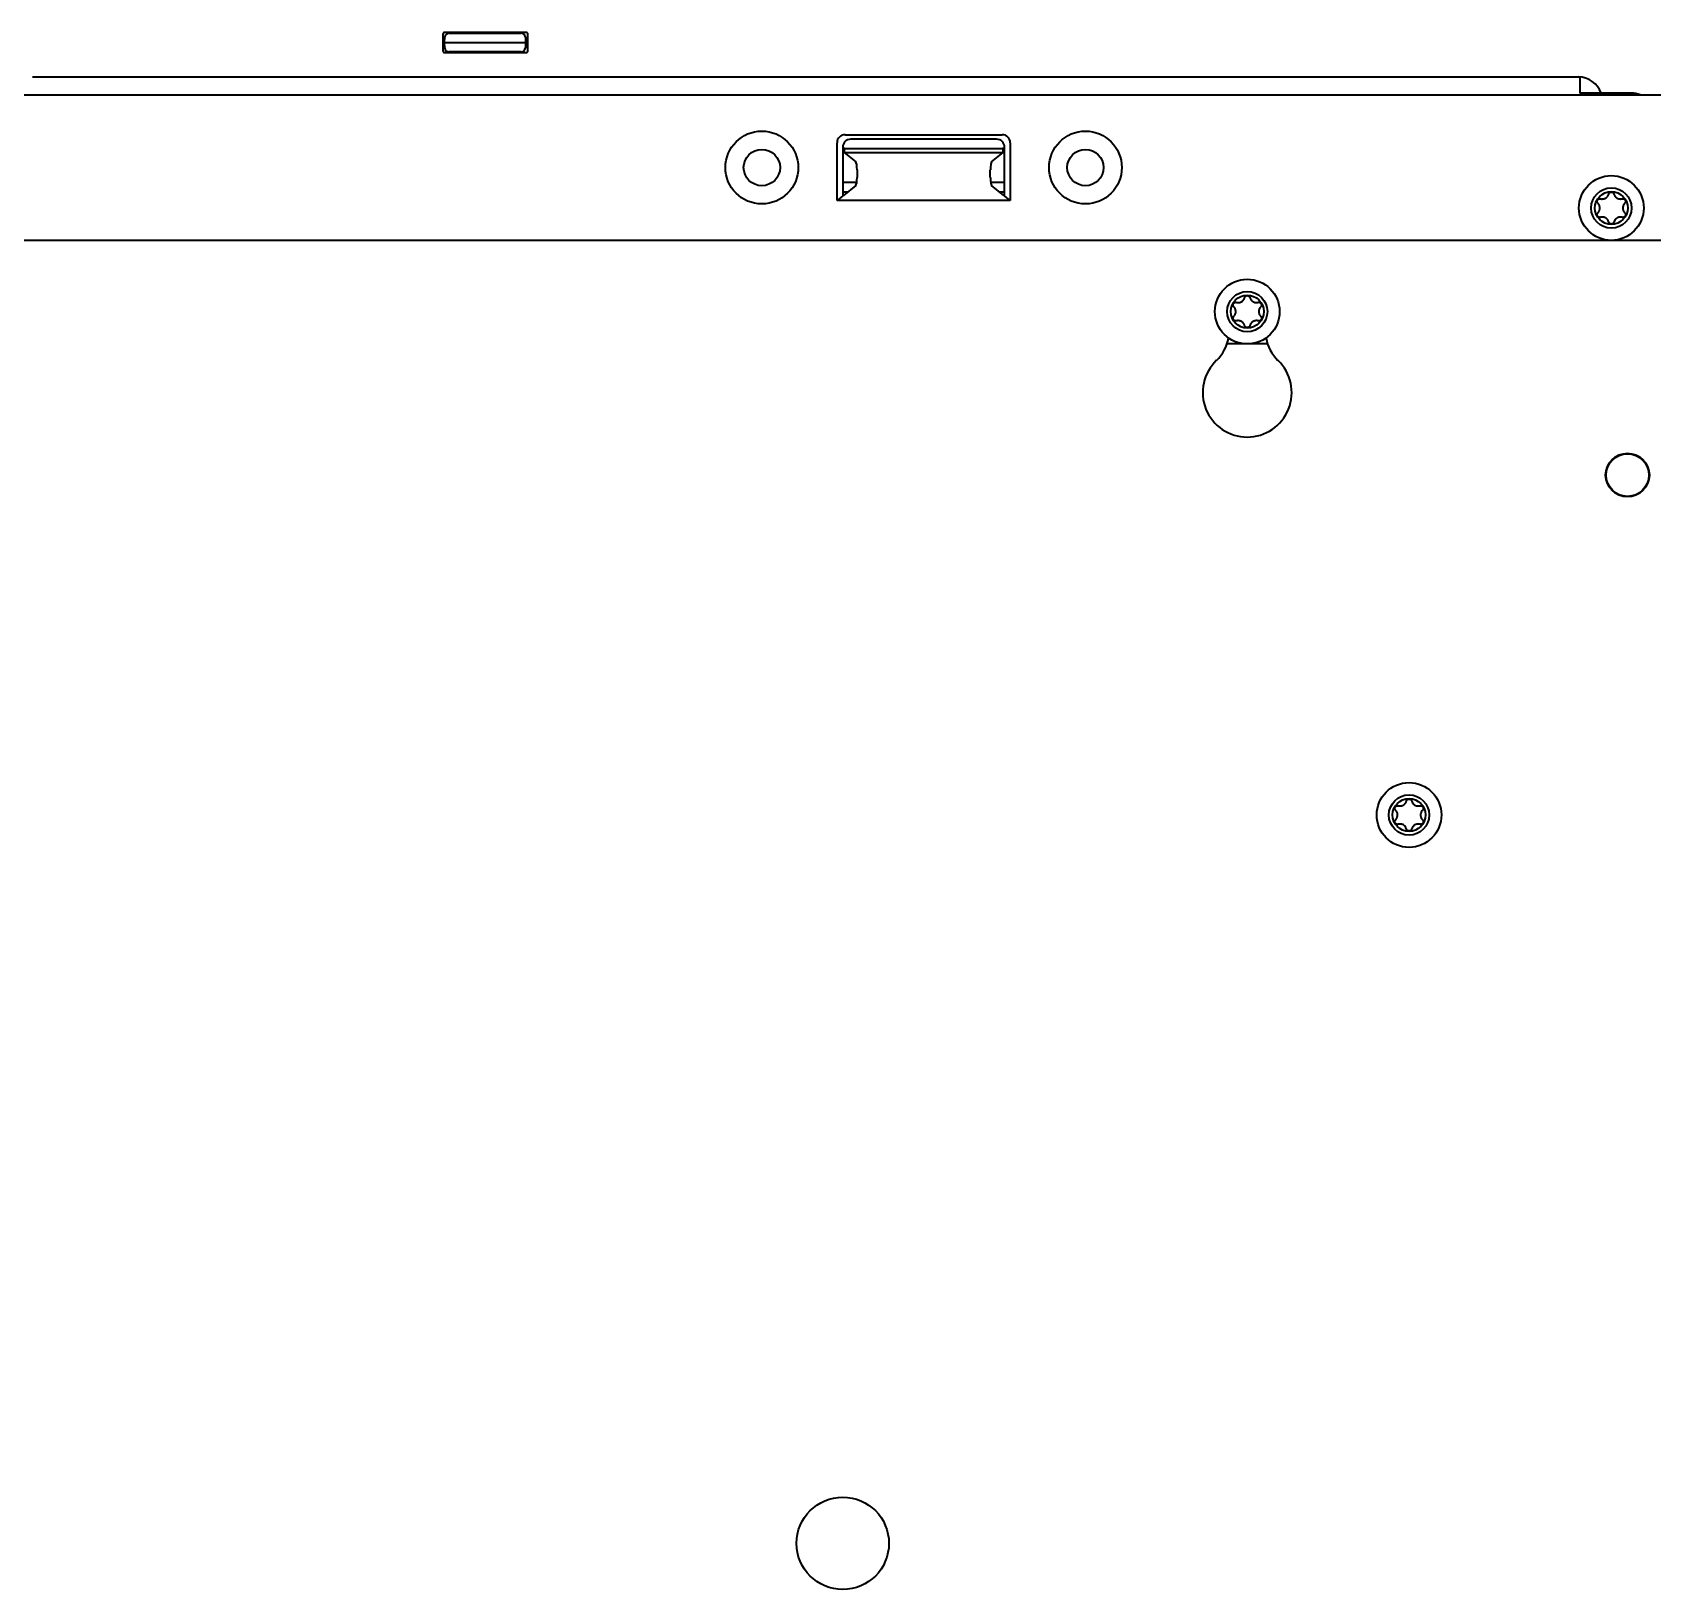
# Model space of a CAD drawing. Header units: millimetres. Extents: x -36 to 4467, y 2 to 3322.
# Drawn here: x 2793.1 to 2993.4, y 2994.3 to 3186.7 of the extents above; entities that cross this region are included whole.
import ezdxf

# ---------------------------------------------------------------- set-up
doc = ezdxf.new("R2010")
doc.units = ezdxf.units.MM
doc.layers.add('1', color=7, linetype='Continuous', true_color=0xffffff)

msp = doc.modelspace()

# ---------------------------------------------------------------- linework, layer by layer
at = {"layer": '1', "color": 7, "linetype": 'Continuous', "lineweight": 35}
for p, q in [((2843.85, 3186.49), (2843.85, 3184.49)), ((2854.1, 3186.74), (2844.1, 3186.74)), ((2844.59, 3186.64), (2844.59, 3186.64)), ((2844.59, 3186.64), (2853.54, 3186.64)), ((2854.35, 3184.49), (2854.35, 3186.49)), ((2843.85, 3185.49), (2844.06, 3185.49)), ((2844.06, 3185.49), (2844.09, 3186.16)), ((2844.06, 3185.49), (2844.09, 3186.16)), ((2844.09, 3184.82), (2844.06, 3185.49)), ((2844.06, 3185.49), (2844.06, 3185.49)), ((2844.06, 3185.49), (2844.06, 3185.49)), ((2844.06, 3185.49), (2844.56, 3185.49)), ((2844.09, 3184.82), (2844.06, 3185.49)), ((2844.1, 3184.24), (2854.1, 3184.24)), ((2844.56, 3185.49), (2853.56, 3185.49)), ((2844.59, 3184.34), (2844.59, 3184.34)), ((2853.54, 3184.34), (2844.59, 3184.34)), ((2853.56, 3185.49), (2854.06, 3185.49)), ((2854.04, 3186.16), (2854.06, 3185.49)), ((2854.06, 3185.49), (2854.04, 3184.82)), ((2854.06, 3185.49), (2854.35, 3185.49)), ((2793.11, 3181.24), (2984.37, 3181.24)), ((2984.37, 3181.24), (2984.37, 3179.44)), ((2514.27, 3179.04), (3072.27, 3179.04)), ((2984.37, 3179.44), (2984.37, 3179.24)), ((2990.77, 3179.24), (2984.37, 3179.24)), ((2892.57, 3165.98), (2892.57, 3173.11)), ((2893.27, 3172.55), (2893.27, 3166.54)), ((2893.45, 3172.39), (2893.45, 3171.88)), ((2893.52, 3172.4), (2913.02, 3172.4)), ((2893.56, 3174.1), (2912.99, 3174.1)), ((2912.28, 3173.54), (2894.26, 3173.54)), ((2913.1, 3171.88), (2913.1, 3172.39)), ((2913.27, 3166.54), (2913.27, 3172.55)), ((2913.98, 3173.11), (2913.98, 3165.98)), ((2893.45, 3171.88), (2894.88, 3170.74)), ((2893.45, 3171.88), (2913.1, 3171.88)), ((2911.66, 3170.74), (2913.1, 3171.88)), ((2893.27, 3168.24), (2895, 3168.24)), ((2895.04, 3169.75), (2895.04, 3168.81)), ((2911.51, 3168.81), (2911.51, 3169.75)), ((2911.54, 3168.24), (2913.27, 3168.24)), ((2893.27, 3166.54), (2892.57, 3165.98)), ((2893.27, 3167.04), (2893.9, 3167.04)), ((2893.35, 3166.6), (2893.27, 3166.57)), ((2894.88, 3167.82), (2893.35, 3166.6)), ((2913.2, 3166.6), (2911.66, 3167.82)), ((2912.65, 3167.04), (2913.27, 3167.04)), ((2913.27, 3166.57), (2913.2, 3166.6)), ((2913.98, 3165.98), (2913.27, 3166.54)), ((2913.98, 3165.98), (2892.57, 3165.98)), ((3024.27, 3161.04), (2562.27, 3161.04)), ((2945.78, 3148.24), (2940.76, 3148.24))]:
    msp.add_line(p, q, dxfattribs=at)
for centre, radius in [((2883.27, 3170.04), 4.5), ((2923.27, 3170.04), 4.5), ((2883.27, 3170.04), 2.25), ((2923.27, 3170.04), 2.25), ((2988.27, 3165.04), 4), ((2988.27, 3165.04), 2.49), ((2988.27, 3165.04), 2.03), ((2943.27, 3152.24), 4), ((2943.27, 3152.24), 2.49), ((2943.27, 3152.24), 2.03), ((2990.27, 3132.04), 2.7), ((2990.27, 3132.04), 2.63), ((2963.27, 3090.04), 4), ((2963.27, 3090.04), 2.49), ((2963.27, 3090.04), 2.03), ((2893.27, 3000.04), 5.71)]:
    msp.add_circle(centre, radius, dxfattribs=at)
for centre, radius, start, end in [((2844.1, 3186.49), 0.25, 90, 180), ((2854.1, 3186.49), 0.25, 0, 90), ((2844.1, 3184.49), 0.25, 180, 270), ((2854.1, 3184.49), 0.25, 270, 0), ((2984.18, 3178.24), 3, 19.4724, 90), ((2990.77, 3176.24), 3, 68.9597, 90), ((2893.52, 3171.65), 0.75, 90, 109.4723), ((2913.02, 3171.65), 0.75, 70.5277, 90), ((2936.02, 3149.83), 5, 313.6678, 350.1942), ((2950.52, 3149.83), 5, 189.8058, 226.3322), ((2943.27, 3142.24), 5.5, 133.6678, 46.3322)]:
    msp.add_arc(centre, radius, start, end, dxfattribs=at)
at = {"layer": '1', "color": 7, "linetype": 'Continuous', "lineweight": 35, "extrusion": (4.1579e-06, -2.54598e-22, 1)}
for centre, start, end in [((2844.59, 3186.14, 0.03), 90, 177.9949), ((2853.54, 3186.14, 0.03), 2, 89.855), ((2844.59, 3184.84, 0.03), 182.0051, 270), ((2853.54, 3184.84, 0.03), 270.145, 358)]:
    msp.add_arc(centre, 0.5, start, end, dxfattribs=at)
at = {"layer": '1', "color": 7, "linetype": 'Continuous', "lineweight": 35}
for centre, major_axis, ratio, start_param, end_param in [((2844.59, 3186.14), (0.354, -0.354), 1, 2.356195, 3.892084), ((2844.59, 3184.84), (0.354, 0.354), 1, 2.391101, 3.926991), ((2893.58, 3173.09), (0.802, -0.639), 0.975509, 2.255852, 3.802479), ((2894.29, 3172.53), (0.802, -0.639), 0.975509, 2.255852, 3.802479), ((2912.26, 3172.53), (-0.802, -0.639), 0.975509, 2.480706, 4.027333), ((2912.96, 3173.09), (-0.802, -0.639), 0.975509, 2.480706, 4.027333), ((2894.86, 3169.75), (0, 1), 0.176327, 4.712389, 6.143559), ((2911.69, 3169.75), (0, 1), 0.176327, 0.139626, 1.570796), ((2894.86, 3168.81), (0, 1), 0.176327, 3.281219, 4.712389), ((2911.69, 3168.81), (0, 1), 0.176327, 1.570796, 3.001966)]:
    msp.add_ellipse(centre, major_axis=major_axis, ratio=ratio, start_param=start_param, end_param=end_param, dxfattribs=at)
for points, knots in [([(2986.62, 3165.62), (2986.6, 3165.63), (2986.58, 3165.66), (2986.56, 3165.69), (2986.55, 3165.72), (2986.54, 3165.72), (2986.54, 3165.74), (2986.53, 3165.75), (2986.53, 3165.78), (2986.52, 3165.79), (2986.52, 3165.83), (2986.52, 3165.85), (2986.52, 3165.89), (2986.52, 3165.9), (2986.53, 3165.93), (2986.53, 3165.94), (2986.53, 3165.96), (2986.54, 3165.97), (2986.54, 3165.99), (2986.55, 3166.01), (2986.57, 3166.03), (2986.57, 3166.04), (2986.58, 3166.06), (2986.59, 3166.06), (2986.61, 3166.09), (2986.62, 3166.1), (2986.64, 3166.12), (2986.65, 3166.12), (2986.66, 3166.13), (2986.67, 3166.14), (2986.69, 3166.15), (2986.71, 3166.16), (2986.73, 3166.17), (2986.74, 3166.18), (2986.76, 3166.18), (2986.77, 3166.18), (2986.8, 3166.19), (2986.81, 3166.19), (2986.84, 3166.19), (2986.85, 3166.19), (2986.87, 3166.19), (2986.88, 3166.19), (2986.9, 3166.19), (2986.92, 3166.19), (2986.94, 3166.18)], [0, 0, 0, 0, 0.0625, 0.125, 0.125, 0.15625, 0.15625, 0.1875, 0.1875, 0.25, 0.25, 0.3125, 0.3125, 0.375, 0.375, 0.40625, 0.40625, 0.4375, 0.4375, 0.5, 0.5, 0.53125, 0.53125, 0.5625, 0.5625, 0.625, 0.625, 0.65625, 0.65625, 0.6875, 0.6875, 0.75, 0.75, 0.78125, 0.78125, 0.8125, 0.8125, 0.875, 0.875, 0.90625, 0.90625, 0.9375, 0.9375, 1, 1, 1, 1]), ([(2986.94, 3166.18), (2986.99, 3166.17), (2987.04, 3166.16), (2987.12, 3166.15), (2987.15, 3166.15), (2987.19, 3166.16), (2987.2, 3166.16), (2987.23, 3166.16), (2987.24, 3166.16), (2987.31, 3166.17), (2987.36, 3166.18), (2987.43, 3166.2), (2987.44, 3166.21), (2987.47, 3166.22), (2987.48, 3166.22), (2987.52, 3166.24), (2987.54, 3166.25), (2987.61, 3166.29), (2987.65, 3166.32), (2987.71, 3166.37), (2987.72, 3166.38), (2987.74, 3166.4), (2987.76, 3166.43), (2987.81, 3166.48), (2987.84, 3166.52), (2987.86, 3166.56), (2987.87, 3166.57), (2987.88, 3166.59), (2987.89, 3166.6), (2987.91, 3166.66), (2987.93, 3166.71), (2987.95, 3166.76)], [0, 0, 0, 0, 0.125, 0.125, 0.1875, 0.1875, 0.21875, 0.21875, 0.25, 0.25, 0.375, 0.375, 0.40625, 0.40625, 0.4375, 0.4375, 0.5, 0.5, 0.625, 0.625, 0.65625, 0.65625, 0.6875, 0.75, 0.8125, 0.8125, 0.84375, 0.84375, 0.875, 0.875, 1, 1, 1, 1]), ([(2987.95, 3166.76), (2987.95, 3166.78), (2987.96, 3166.82), (2987.98, 3166.85), (2988, 3166.87), (2988, 3166.88), (2988.01, 3166.89), (2988.02, 3166.9), (2988.04, 3166.92), (2988.05, 3166.93), (2988.07, 3166.95), (2988.08, 3166.95), (2988.1, 3166.96), (2988.1, 3166.97), (2988.13, 3166.98), (2988.15, 3166.99), (2988.17, 3167), (2988.18, 3167), (2988.2, 3167.01), (2988.21, 3167.01), (2988.24, 3167.01), (2988.25, 3167.01), (2988.28, 3167.01), (2988.29, 3167.01), (2988.31, 3167.01), (2988.32, 3167.01), (2988.35, 3167.01), (2988.36, 3167), (2988.39, 3166.99), (2988.4, 3166.99), (2988.42, 3166.98), (2988.42, 3166.98), (2988.45, 3166.96), (2988.46, 3166.95), (2988.49, 3166.94), (2988.49, 3166.93), (2988.51, 3166.92), (2988.51, 3166.91), (2988.53, 3166.89), (2988.54, 3166.88), (2988.56, 3166.86), (2988.56, 3166.85), (2988.57, 3166.83), (2988.58, 3166.82), (2988.59, 3166.8), (2988.59, 3166.78), (2988.6, 3166.76)], [0, 0, 0, 0, 0.0625, 0.125, 0.125, 0.15625, 0.15625, 0.1875, 0.1875, 0.25, 0.25, 0.28125, 0.28125, 0.3125, 0.3125, 0.375, 0.375, 0.40625, 0.40625, 0.4375, 0.4375, 0.5, 0.5, 0.53125, 0.53125, 0.5625, 0.5625, 0.625, 0.625, 0.65625, 0.65625, 0.6875, 0.6875, 0.75, 0.75, 0.78125, 0.78125, 0.8125, 0.8125, 0.875, 0.875, 0.90625, 0.90625, 0.9375, 0.9375, 1, 1, 1, 1]), ([(2988.6, 3166.76), (2988.61, 3166.71), (2988.63, 3166.66), (2988.67, 3166.59), (2988.68, 3166.57), (2988.7, 3166.53), (2988.71, 3166.52), (2988.72, 3166.5), (2988.73, 3166.49), (2988.77, 3166.44), (2988.81, 3166.4), (2988.86, 3166.35), (2988.87, 3166.34), (2988.89, 3166.33), (2988.9, 3166.32), (2988.93, 3166.29), (2988.96, 3166.28), (2989.03, 3166.24), (2989.08, 3166.22), (2989.14, 3166.19), (2989.15, 3166.19), (2989.18, 3166.18), (2989.22, 3166.17), (2989.29, 3166.16), (2989.34, 3166.16), (2989.38, 3166.15), (2989.39, 3166.15), (2989.42, 3166.16), (2989.43, 3166.16), (2989.5, 3166.16), (2989.55, 3166.17), (2989.6, 3166.18)], [0, 0, 0, 0, 0.125, 0.125, 0.1875, 0.1875, 0.21875, 0.21875, 0.25, 0.25, 0.375, 0.375, 0.40625, 0.40625, 0.4375, 0.4375, 0.5, 0.5, 0.625, 0.625, 0.65625, 0.65625, 0.6875, 0.75, 0.8125, 0.8125, 0.84375, 0.84375, 0.875, 0.875, 1, 1, 1, 1]), ([(2989.6, 3166.18), (2989.62, 3166.19), (2989.66, 3166.19), (2989.69, 3166.19), (2989.72, 3166.19), (2989.73, 3166.19), (2989.75, 3166.19), (2989.76, 3166.19), (2989.78, 3166.18), (2989.8, 3166.18), (2989.83, 3166.17), (2989.84, 3166.16), (2989.85, 3166.15), (2989.86, 3166.15), (2989.88, 3166.13), (2989.9, 3166.12), (2989.92, 3166.11), (2989.93, 3166.1), (2989.94, 3166.09), (2989.95, 3166.08), (2989.96, 3166.06), (2989.97, 3166.04), (2989.99, 3166.02), (2989.99, 3166.01), (2990, 3165.99), (2990, 3165.98), (2990.01, 3165.96), (2990.02, 3165.94), (2990.02, 3165.91), (2990.02, 3165.9), (2990.03, 3165.89), (2990.03, 3165.88), (2990.03, 3165.86), (2990.03, 3165.85), (2990.03, 3165.83), (2990.03, 3165.82), (2990.02, 3165.79), (2990.02, 3165.78), (2990.01, 3165.75), (2990.01, 3165.74), (2990, 3165.72), (2990, 3165.72), (2989.98, 3165.69), (2989.98, 3165.68), (2989.96, 3165.65), (2989.95, 3165.65), (2989.94, 3165.63), (2989.94, 3165.63), (2989.93, 3165.62)], [0, 0, 0, 0, 0.0625, 0.125, 0.125, 0.15625, 0.15625, 0.1875, 0.1875, 0.25, 0.25, 0.28125, 0.28125, 0.3125, 0.3125, 0.375, 0.375, 0.40625, 0.40625, 0.4375, 0.4375, 0.5, 0.5, 0.53125, 0.53125, 0.5625, 0.5625, 0.625, 0.625, 0.65625, 0.65625, 0.6875, 0.6875, 0.71875, 0.71875, 0.75, 0.75, 0.8125, 0.8125, 0.84375, 0.84375, 0.875, 0.875, 0.9375, 0.9375, 0.96875, 0.96875, 1, 1, 1, 1]), ([(2986.94, 3163.89), (2986.92, 3163.89), (2986.89, 3163.88), (2986.85, 3163.88), (2986.82, 3163.88), (2986.81, 3163.88), (2986.8, 3163.89), (2986.79, 3163.89), (2986.76, 3163.89), (2986.74, 3163.9), (2986.72, 3163.91), (2986.71, 3163.91), (2986.69, 3163.92), (2986.69, 3163.93), (2986.66, 3163.94), (2986.65, 3163.95), (2986.63, 3163.97), (2986.62, 3163.98), (2986.61, 3163.99), (2986.6, 3164), (2986.58, 3164.02), (2986.57, 3164.03), (2986.56, 3164.06), (2986.55, 3164.07), (2986.55, 3164.08), (2986.54, 3164.09), (2986.53, 3164.12), (2986.53, 3164.14), (2986.52, 3164.16), (2986.52, 3164.17), (2986.52, 3164.19), (2986.52, 3164.2), (2986.52, 3164.22), (2986.52, 3164.23), (2986.52, 3164.25), (2986.52, 3164.26), (2986.52, 3164.28), (2986.53, 3164.3), (2986.53, 3164.33), (2986.54, 3164.34), (2986.54, 3164.35), (2986.55, 3164.36), (2986.56, 3164.39), (2986.57, 3164.4), (2986.59, 3164.42), (2986.59, 3164.43), (2986.6, 3164.44), (2986.61, 3164.45), (2986.62, 3164.46)], [0, 0, 0, 0, 0.0625, 0.125, 0.125, 0.15625, 0.15625, 0.1875, 0.1875, 0.25, 0.25, 0.28125, 0.28125, 0.3125, 0.3125, 0.375, 0.375, 0.40625, 0.40625, 0.4375, 0.4375, 0.5, 0.5, 0.53125, 0.53125, 0.5625, 0.5625, 0.625, 0.625, 0.65625, 0.65625, 0.6875, 0.6875, 0.71875, 0.71875, 0.75, 0.75, 0.8125, 0.8125, 0.84375, 0.84375, 0.875, 0.875, 0.9375, 0.9375, 0.96875, 0.96875, 1, 1, 1, 1]), ([(2986.62, 3164.46), (2986.65, 3164.49), (2986.69, 3164.54), (2986.73, 3164.6), (2986.74, 3164.62), (2986.77, 3164.67), (2986.78, 3164.7), (2986.81, 3164.77), (2986.83, 3164.82), (2986.84, 3164.89), (2986.84, 3164.9), (2986.85, 3164.93), (2986.85, 3164.94), (2986.85, 3164.98), (2986.86, 3165.01), (2986.86, 3165.09), (2986.85, 3165.15), (2986.83, 3165.23), (2986.83, 3165.25), (2986.82, 3165.29), (2986.81, 3165.3), (2986.8, 3165.33), (2986.8, 3165.34), (2986.77, 3165.4), (2986.75, 3165.45), (2986.7, 3165.52), (2986.69, 3165.54), (2986.65, 3165.58), (2986.63, 3165.6), (2986.62, 3165.62)], [0, 0, 0, 0, 0.125, 0.125, 0.1875, 0.1875, 0.25, 0.25, 0.375, 0.375, 0.40625, 0.40625, 0.4375, 0.4375, 0.5, 0.5, 0.625, 0.625, 0.6875, 0.6875, 0.71875, 0.71875, 0.75, 0.75, 0.875, 0.875, 0.9375, 0.9375, 1, 1, 1, 1]), ([(2989.93, 3164.46), (2989.94, 3164.44), (2989.97, 3164.42), (2989.98, 3164.39), (2990, 3164.36), (2990, 3164.35), (2990.01, 3164.34), (2990.01, 3164.33), (2990.02, 3164.3), (2990.02, 3164.28), (2990.03, 3164.26), (2990.03, 3164.25), (2990.03, 3164.23), (2990.03, 3164.22), (2990.03, 3164.19), (2990.03, 3164.17), (2990.02, 3164.15), (2990.02, 3164.14), (2990.01, 3164.12), (2990.01, 3164.11), (2990, 3164.08), (2989.99, 3164.07), (2989.98, 3164.04), (2989.97, 3164.03), (2989.96, 3164.02), (2989.96, 3164.01), (2989.94, 3163.99), (2989.93, 3163.98), (2989.91, 3163.96), (2989.9, 3163.95), (2989.88, 3163.94), (2989.88, 3163.94), (2989.85, 3163.92), (2989.84, 3163.91), (2989.81, 3163.9), (2989.8, 3163.9), (2989.78, 3163.9), (2989.78, 3163.89), (2989.75, 3163.89), (2989.73, 3163.88), (2989.7, 3163.88), (2989.69, 3163.88), (2989.68, 3163.88), (2989.67, 3163.88), (2989.64, 3163.89), (2989.62, 3163.89), (2989.6, 3163.89)], [0, 0, 0, 0, 0.0625, 0.125, 0.125, 0.15625, 0.15625, 0.1875, 0.1875, 0.25, 0.25, 0.28125, 0.28125, 0.3125, 0.3125, 0.375, 0.375, 0.40625, 0.40625, 0.4375, 0.4375, 0.5, 0.5, 0.53125, 0.53125, 0.5625, 0.5625, 0.625, 0.625, 0.65625, 0.65625, 0.6875, 0.6875, 0.75, 0.75, 0.78125, 0.78125, 0.8125, 0.8125, 0.875, 0.875, 0.90625, 0.90625, 0.9375, 0.9375, 1, 1, 1, 1]), ([(2989.93, 3165.62), (2989.89, 3165.58), (2989.86, 3165.54), (2989.81, 3165.47), (2989.8, 3165.45), (2989.78, 3165.42), (2989.78, 3165.4), (2989.76, 3165.38), (2989.76, 3165.37), (2989.73, 3165.31), (2989.72, 3165.25), (2989.7, 3165.19), (2989.7, 3165.17), (2989.7, 3165.15), (2989.69, 3165.13), (2989.69, 3165.09), (2989.69, 3165.07), (2989.69, 3164.98), (2989.69, 3164.93), (2989.71, 3164.85), (2989.72, 3164.82), (2989.73, 3164.78), (2989.73, 3164.77), (2989.74, 3164.75), (2989.75, 3164.73), (2989.77, 3164.67), (2989.8, 3164.62), (2989.84, 3164.56), (2989.86, 3164.54), (2989.89, 3164.5), (2989.91, 3164.48), (2989.93, 3164.46)], [0, 0, 0, 0, 0.125, 0.125, 0.1875, 0.1875, 0.21875, 0.21875, 0.25, 0.25, 0.375, 0.375, 0.40625, 0.40625, 0.4375, 0.4375, 0.5, 0.5, 0.625, 0.625, 0.6875, 0.6875, 0.71875, 0.71875, 0.75, 0.75, 0.875, 0.875, 0.9375, 0.9375, 1, 1, 1, 1]), ([(2987.95, 3163.31), (2987.93, 3163.36), (2987.91, 3163.41), (2987.88, 3163.48), (2987.87, 3163.51), (2987.85, 3163.54), (2987.84, 3163.55), (2987.82, 3163.58), (2987.82, 3163.59), (2987.77, 3163.64), (2987.74, 3163.68), (2987.69, 3163.72), (2987.68, 3163.73), (2987.66, 3163.75), (2987.64, 3163.76), (2987.61, 3163.78), (2987.59, 3163.8), (2987.52, 3163.84), (2987.47, 3163.86), (2987.4, 3163.88), (2987.39, 3163.89), (2987.36, 3163.89), (2987.33, 3163.9), (2987.26, 3163.92), (2987.21, 3163.92), (2987.17, 3163.92), (2987.15, 3163.92), (2987.12, 3163.92), (2987.11, 3163.92), (2987.04, 3163.92), (2986.99, 3163.91), (2986.94, 3163.89)], [0, 0, 0, 0, 0.125, 0.125, 0.1875, 0.1875, 0.21875, 0.21875, 0.25, 0.25, 0.375, 0.375, 0.40625, 0.40625, 0.4375, 0.4375, 0.5, 0.5, 0.625, 0.625, 0.65625, 0.65625, 0.6875, 0.75, 0.8125, 0.8125, 0.84375, 0.84375, 0.875, 0.875, 1, 1, 1, 1]), ([(2988.6, 3163.31), (2988.59, 3163.29), (2988.58, 3163.26), (2988.56, 3163.23), (2988.55, 3163.21), (2988.54, 3163.2), (2988.53, 3163.18), (2988.53, 3163.18), (2988.51, 3163.16), (2988.49, 3163.15), (2988.47, 3163.13), (2988.46, 3163.12), (2988.45, 3163.11), (2988.44, 3163.11), (2988.42, 3163.09), (2988.4, 3163.09), (2988.37, 3163.08), (2988.36, 3163.08), (2988.35, 3163.07), (2988.34, 3163.07), (2988.31, 3163.06), (2988.29, 3163.06), (2988.26, 3163.06), (2988.25, 3163.06), (2988.24, 3163.06), (2988.23, 3163.07), (2988.2, 3163.07), (2988.18, 3163.08), (2988.16, 3163.08), (2988.15, 3163.09), (2988.13, 3163.09), (2988.12, 3163.1), (2988.1, 3163.11), (2988.08, 3163.12), (2988.06, 3163.14), (2988.05, 3163.14), (2988.04, 3163.16), (2988.03, 3163.16), (2988.01, 3163.18), (2988, 3163.2), (2987.99, 3163.22), (2987.98, 3163.23), (2987.97, 3163.24), (2987.97, 3163.25), (2987.96, 3163.28), (2987.95, 3163.29), (2987.95, 3163.31)], [0, 0, 0, 0, 0.0625, 0.125, 0.125, 0.15625, 0.15625, 0.1875, 0.1875, 0.25, 0.25, 0.28125, 0.28125, 0.3125, 0.3125, 0.375, 0.375, 0.40625, 0.40625, 0.4375, 0.4375, 0.5, 0.5, 0.53125, 0.53125, 0.5625, 0.5625, 0.625, 0.625, 0.65625, 0.65625, 0.6875, 0.6875, 0.75, 0.75, 0.78125, 0.78125, 0.8125, 0.8125, 0.875, 0.875, 0.90625, 0.90625, 0.9375, 0.9375, 1, 1, 1, 1]), ([(2989.6, 3163.89), (2989.55, 3163.91), (2989.5, 3163.92), (2989.42, 3163.92), (2989.39, 3163.92), (2989.35, 3163.92), (2989.34, 3163.92), (2989.31, 3163.92), (2989.3, 3163.92), (2989.23, 3163.91), (2989.18, 3163.9), (2989.12, 3163.87), (2989.1, 3163.87), (2989.08, 3163.86), (2989.07, 3163.85), (2989.03, 3163.84), (2989.01, 3163.82), (2988.93, 3163.78), (2988.89, 3163.75), (2988.84, 3163.71), (2988.83, 3163.7), (2988.81, 3163.68), (2988.78, 3163.65), (2988.74, 3163.6), (2988.71, 3163.55), (2988.69, 3163.52), (2988.68, 3163.51), (2988.67, 3163.49), (2988.66, 3163.47), (2988.63, 3163.41), (2988.61, 3163.36), (2988.6, 3163.31)], [0, 0, 0, 0, 0.125, 0.125, 0.1875, 0.1875, 0.21875, 0.21875, 0.25, 0.25, 0.375, 0.375, 0.40625, 0.40625, 0.4375, 0.4375, 0.5, 0.5, 0.625, 0.625, 0.65625, 0.65625, 0.6875, 0.75, 0.8125, 0.8125, 0.84375, 0.84375, 0.875, 0.875, 1, 1, 1, 1]), ([(2942.95, 3153.96), (2942.95, 3153.98), (2942.96, 3154.02), (2942.98, 3154.05), (2943, 3154.07), (2943, 3154.08), (2943.01, 3154.09), (2943.02, 3154.1), (2943.04, 3154.12), (2943.05, 3154.13), (2943.07, 3154.15), (2943.08, 3154.15), (2943.1, 3154.16), (2943.1, 3154.17), (2943.13, 3154.18), (2943.15, 3154.19), (2943.17, 3154.2), (2943.18, 3154.2), (2943.2, 3154.21), (2943.21, 3154.21), (2943.24, 3154.21), (2943.25, 3154.21), (2943.28, 3154.21), (2943.29, 3154.21), (2943.31, 3154.21), (2943.32, 3154.21), (2943.35, 3154.21), (2943.36, 3154.2), (2943.39, 3154.19), (2943.4, 3154.19), (2943.42, 3154.18), (2943.42, 3154.18), (2943.45, 3154.16), (2943.46, 3154.15), (2943.49, 3154.14), (2943.49, 3154.13), (2943.51, 3154.12), (2943.51, 3154.11), (2943.53, 3154.09), (2943.54, 3154.08), (2943.56, 3154.06), (2943.56, 3154.05), (2943.57, 3154.03), (2943.58, 3154.02), (2943.59, 3154), (2943.59, 3153.98), (2943.6, 3153.96)], [0, 0, 0, 0, 0.0625, 0.125, 0.125, 0.15625, 0.15625, 0.1875, 0.1875, 0.25, 0.25, 0.28125, 0.28125, 0.3125, 0.3125, 0.375, 0.375, 0.40625, 0.40625, 0.4375, 0.4375, 0.5, 0.5, 0.53125, 0.53125, 0.5625, 0.5625, 0.625, 0.625, 0.65625, 0.65625, 0.6875, 0.6875, 0.75, 0.75, 0.78125, 0.78125, 0.8125, 0.8125, 0.875, 0.875, 0.90625, 0.90625, 0.9375, 0.9375, 1, 1, 1, 1]), ([(2941.62, 3152.82), (2941.6, 3152.83), (2941.58, 3152.86), (2941.56, 3152.89), (2941.55, 3152.92), (2941.54, 3152.92), (2941.54, 3152.94), (2941.53, 3152.95), (2941.53, 3152.98), (2941.52, 3152.99), (2941.52, 3153.03), (2941.52, 3153.05), (2941.52, 3153.09), (2941.52, 3153.1), (2941.53, 3153.13), (2941.53, 3153.14), (2941.53, 3153.16), (2941.54, 3153.17), (2941.54, 3153.19), (2941.55, 3153.21), (2941.57, 3153.23), (2941.57, 3153.24), (2941.58, 3153.26), (2941.59, 3153.26), (2941.61, 3153.29), (2941.62, 3153.3), (2941.64, 3153.32), (2941.65, 3153.32), (2941.66, 3153.33), (2941.67, 3153.34), (2941.69, 3153.35), (2941.71, 3153.36), (2941.73, 3153.37), (2941.74, 3153.38), (2941.76, 3153.38), (2941.77, 3153.38), (2941.8, 3153.39), (2941.81, 3153.39), (2941.84, 3153.39), (2941.85, 3153.39), (2941.87, 3153.39), (2941.88, 3153.39), (2941.9, 3153.39), (2941.92, 3153.39), (2941.94, 3153.38)], [0, 0, 0, 0, 0.0625, 0.125, 0.125, 0.15625, 0.15625, 0.1875, 0.1875, 0.25, 0.25, 0.3125, 0.3125, 0.375, 0.375, 0.40625, 0.40625, 0.4375, 0.4375, 0.5, 0.5, 0.53125, 0.53125, 0.5625, 0.5625, 0.625, 0.625, 0.65625, 0.65625, 0.6875, 0.6875, 0.75, 0.75, 0.78125, 0.78125, 0.8125, 0.8125, 0.875, 0.875, 0.90625, 0.90625, 0.9375, 0.9375, 1, 1, 1, 1]), ([(2941.62, 3151.66), (2941.65, 3151.69), (2941.69, 3151.74), (2941.73, 3151.8), (2941.74, 3151.82), (2941.77, 3151.87), (2941.78, 3151.9), (2941.81, 3151.97), (2941.83, 3152.02), (2941.84, 3152.09), (2941.84, 3152.1), (2941.85, 3152.13), (2941.85, 3152.14), (2941.85, 3152.18), (2941.86, 3152.21), (2941.86, 3152.29), (2941.85, 3152.35), (2941.83, 3152.43), (2941.83, 3152.45), (2941.82, 3152.49), (2941.81, 3152.5), (2941.8, 3152.53), (2941.8, 3152.54), (2941.77, 3152.6), (2941.75, 3152.65), (2941.7, 3152.72), (2941.69, 3152.74), (2941.65, 3152.78), (2941.63, 3152.8), (2941.62, 3152.82)], [0, 0, 0, 0, 0.125, 0.125, 0.1875, 0.1875, 0.25, 0.25, 0.375, 0.375, 0.40625, 0.40625, 0.4375, 0.4375, 0.5, 0.5, 0.625, 0.625, 0.6875, 0.6875, 0.71875, 0.71875, 0.75, 0.75, 0.875, 0.875, 0.9375, 0.9375, 1, 1, 1, 1]), ([(2941.94, 3153.38), (2941.99, 3153.37), (2942.04, 3153.36), (2942.12, 3153.35), (2942.15, 3153.35), (2942.19, 3153.36), (2942.2, 3153.36), (2942.23, 3153.36), (2942.24, 3153.36), (2942.31, 3153.37), (2942.36, 3153.38), (2942.43, 3153.4), (2942.44, 3153.41), (2942.47, 3153.42), (2942.48, 3153.42), (2942.52, 3153.44), (2942.54, 3153.45), (2942.61, 3153.49), (2942.65, 3153.52), (2942.71, 3153.57), (2942.72, 3153.58), (2942.74, 3153.6), (2942.76, 3153.63), (2942.81, 3153.68), (2942.84, 3153.72), (2942.86, 3153.76), (2942.87, 3153.77), (2942.88, 3153.79), (2942.89, 3153.8), (2942.91, 3153.86), (2942.93, 3153.91), (2942.95, 3153.96)], [0, 0, 0, 0, 0.125, 0.125, 0.1875, 0.1875, 0.21875, 0.21875, 0.25, 0.25, 0.375, 0.375, 0.40625, 0.40625, 0.4375, 0.4375, 0.5, 0.5, 0.625, 0.625, 0.65625, 0.65625, 0.6875, 0.75, 0.8125, 0.8125, 0.84375, 0.84375, 0.875, 0.875, 1, 1, 1, 1]), ([(2943.6, 3153.96), (2943.61, 3153.91), (2943.63, 3153.86), (2943.67, 3153.79), (2943.68, 3153.77), (2943.7, 3153.73), (2943.71, 3153.72), (2943.72, 3153.7), (2943.73, 3153.69), (2943.77, 3153.64), (2943.81, 3153.6), (2943.86, 3153.55), (2943.87, 3153.54), (2943.89, 3153.53), (2943.9, 3153.52), (2943.93, 3153.49), (2943.96, 3153.48), (2944.03, 3153.44), (2944.08, 3153.42), (2944.14, 3153.39), (2944.15, 3153.39), (2944.18, 3153.38), (2944.22, 3153.37), (2944.29, 3153.36), (2944.34, 3153.36), (2944.38, 3153.35), (2944.39, 3153.35), (2944.42, 3153.36), (2944.43, 3153.36), (2944.5, 3153.36), (2944.55, 3153.37), (2944.6, 3153.38)], [0, 0, 0, 0, 0.125, 0.125, 0.1875, 0.1875, 0.21875, 0.21875, 0.25, 0.25, 0.375, 0.375, 0.40625, 0.40625, 0.4375, 0.4375, 0.5, 0.5, 0.625, 0.625, 0.65625, 0.65625, 0.6875, 0.75, 0.8125, 0.8125, 0.84375, 0.84375, 0.875, 0.875, 1, 1, 1, 1]), ([(2944.6, 3153.38), (2944.62, 3153.39), (2944.66, 3153.39), (2944.69, 3153.39), (2944.72, 3153.39), (2944.73, 3153.39), (2944.75, 3153.39), (2944.76, 3153.39), (2944.78, 3153.38), (2944.8, 3153.38), (2944.83, 3153.37), (2944.84, 3153.36), (2944.85, 3153.35), (2944.86, 3153.35), (2944.88, 3153.33), (2944.9, 3153.32), (2944.92, 3153.31), (2944.93, 3153.3), (2944.94, 3153.29), (2944.95, 3153.28), (2944.96, 3153.26), (2944.97, 3153.24), (2944.99, 3153.22), (2944.99, 3153.21), (2945, 3153.19), (2945, 3153.18), (2945.01, 3153.16), (2945.02, 3153.14), (2945.02, 3153.11), (2945.02, 3153.1), (2945.03, 3153.09), (2945.03, 3153.08), (2945.03, 3153.06), (2945.03, 3153.05), (2945.03, 3153.03), (2945.03, 3153.02), (2945.02, 3152.99), (2945.02, 3152.98), (2945.01, 3152.95), (2945.01, 3152.94), (2945, 3152.92), (2945, 3152.92), (2944.98, 3152.89), (2944.98, 3152.88), (2944.96, 3152.85), (2944.95, 3152.85), (2944.94, 3152.83), (2944.94, 3152.83), (2944.93, 3152.82)], [0, 0, 0, 0, 0.0625, 0.125, 0.125, 0.15625, 0.15625, 0.1875, 0.1875, 0.25, 0.25, 0.28125, 0.28125, 0.3125, 0.3125, 0.375, 0.375, 0.40625, 0.40625, 0.4375, 0.4375, 0.5, 0.5, 0.53125, 0.53125, 0.5625, 0.5625, 0.625, 0.625, 0.65625, 0.65625, 0.6875, 0.6875, 0.71875, 0.71875, 0.75, 0.75, 0.8125, 0.8125, 0.84375, 0.84375, 0.875, 0.875, 0.9375, 0.9375, 0.96875, 0.96875, 1, 1, 1, 1]), ([(2944.93, 3152.82), (2944.89, 3152.78), (2944.86, 3152.74), (2944.81, 3152.67), (2944.8, 3152.65), (2944.78, 3152.62), (2944.78, 3152.6), (2944.76, 3152.58), (2944.76, 3152.57), (2944.73, 3152.51), (2944.72, 3152.45), (2944.7, 3152.39), (2944.7, 3152.37), (2944.7, 3152.35), (2944.69, 3152.33), (2944.69, 3152.29), (2944.69, 3152.27), (2944.69, 3152.18), (2944.69, 3152.13), (2944.71, 3152.05), (2944.72, 3152.02), (2944.73, 3151.98), (2944.73, 3151.97), (2944.74, 3151.95), (2944.75, 3151.93), (2944.77, 3151.87), (2944.8, 3151.82), (2944.84, 3151.76), (2944.86, 3151.74), (2944.89, 3151.7), (2944.91, 3151.68), (2944.93, 3151.66)], [0, 0, 0, 0, 0.125, 0.125, 0.1875, 0.1875, 0.21875, 0.21875, 0.25, 0.25, 0.375, 0.375, 0.40625, 0.40625, 0.4375, 0.4375, 0.5, 0.5, 0.625, 0.625, 0.6875, 0.6875, 0.71875, 0.71875, 0.75, 0.75, 0.875, 0.875, 0.9375, 0.9375, 1, 1, 1, 1]), ([(2941.94, 3151.09), (2941.92, 3151.09), (2941.89, 3151.08), (2941.85, 3151.08), (2941.82, 3151.08), (2941.81, 3151.08), (2941.8, 3151.09), (2941.79, 3151.09), (2941.76, 3151.09), (2941.74, 3151.1), (2941.72, 3151.11), (2941.71, 3151.11), (2941.69, 3151.12), (2941.69, 3151.13), (2941.66, 3151.14), (2941.65, 3151.15), (2941.63, 3151.17), (2941.62, 3151.18), (2941.61, 3151.19), (2941.6, 3151.2), (2941.58, 3151.22), (2941.57, 3151.23), (2941.56, 3151.26), (2941.55, 3151.27), (2941.55, 3151.28), (2941.54, 3151.29), (2941.53, 3151.32), (2941.53, 3151.34), (2941.52, 3151.36), (2941.52, 3151.37), (2941.52, 3151.39), (2941.52, 3151.4), (2941.52, 3151.42), (2941.52, 3151.43), (2941.52, 3151.45), (2941.52, 3151.46), (2941.52, 3151.48), (2941.53, 3151.5), (2941.53, 3151.53), (2941.54, 3151.54), (2941.54, 3151.55), (2941.55, 3151.56), (2941.56, 3151.59), (2941.57, 3151.6), (2941.59, 3151.62), (2941.59, 3151.63), (2941.6, 3151.64), (2941.61, 3151.65), (2941.62, 3151.66)], [0, 0, 0, 0, 0.0625, 0.125, 0.125, 0.15625, 0.15625, 0.1875, 0.1875, 0.25, 0.25, 0.28125, 0.28125, 0.3125, 0.3125, 0.375, 0.375, 0.40625, 0.40625, 0.4375, 0.4375, 0.5, 0.5, 0.53125, 0.53125, 0.5625, 0.5625, 0.625, 0.625, 0.65625, 0.65625, 0.6875, 0.6875, 0.71875, 0.71875, 0.75, 0.75, 0.8125, 0.8125, 0.84375, 0.84375, 0.875, 0.875, 0.9375, 0.9375, 0.96875, 0.96875, 1, 1, 1, 1]), ([(2942.95, 3150.51), (2942.93, 3150.56), (2942.91, 3150.61), (2942.88, 3150.68), (2942.87, 3150.71), (2942.85, 3150.74), (2942.84, 3150.75), (2942.82, 3150.78), (2942.82, 3150.79), (2942.77, 3150.84), (2942.74, 3150.88), (2942.69, 3150.92), (2942.68, 3150.93), (2942.66, 3150.95), (2942.64, 3150.96), (2942.61, 3150.98), (2942.59, 3151), (2942.52, 3151.04), (2942.47, 3151.06), (2942.4, 3151.08), (2942.39, 3151.09), (2942.36, 3151.09), (2942.33, 3151.1), (2942.26, 3151.12), (2942.21, 3151.12), (2942.17, 3151.12), (2942.15, 3151.12), (2942.12, 3151.12), (2942.11, 3151.12), (2942.04, 3151.12), (2941.99, 3151.11), (2941.94, 3151.09)], [0, 0, 0, 0, 0.125, 0.125, 0.1875, 0.1875, 0.21875, 0.21875, 0.25, 0.25, 0.375, 0.375, 0.40625, 0.40625, 0.4375, 0.4375, 0.5, 0.5, 0.625, 0.625, 0.65625, 0.65625, 0.6875, 0.75, 0.8125, 0.8125, 0.84375, 0.84375, 0.875, 0.875, 1, 1, 1, 1]), ([(2943.6, 3150.51), (2943.59, 3150.49), (2943.58, 3150.46), (2943.56, 3150.43), (2943.55, 3150.41), (2943.54, 3150.4), (2943.53, 3150.38), (2943.53, 3150.38), (2943.51, 3150.36), (2943.49, 3150.35), (2943.47, 3150.33), (2943.46, 3150.32), (2943.45, 3150.31), (2943.44, 3150.31), (2943.42, 3150.29), (2943.4, 3150.29), (2943.37, 3150.28), (2943.36, 3150.28), (2943.35, 3150.27), (2943.34, 3150.27), (2943.31, 3150.26), (2943.29, 3150.26), (2943.26, 3150.26), (2943.25, 3150.26), (2943.24, 3150.26), (2943.23, 3150.27), (2943.2, 3150.27), (2943.18, 3150.28), (2943.16, 3150.28), (2943.15, 3150.29), (2943.13, 3150.29), (2943.12, 3150.3), (2943.1, 3150.31), (2943.08, 3150.32), (2943.06, 3150.34), (2943.05, 3150.34), (2943.04, 3150.36), (2943.03, 3150.36), (2943.01, 3150.38), (2943, 3150.4), (2942.99, 3150.42), (2942.98, 3150.43), (2942.97, 3150.44), (2942.97, 3150.45), (2942.96, 3150.48), (2942.95, 3150.49), (2942.95, 3150.51)], [0, 0, 0, 0, 0.0625, 0.125, 0.125, 0.15625, 0.15625, 0.1875, 0.1875, 0.25, 0.25, 0.28125, 0.28125, 0.3125, 0.3125, 0.375, 0.375, 0.40625, 0.40625, 0.4375, 0.4375, 0.5, 0.5, 0.53125, 0.53125, 0.5625, 0.5625, 0.625, 0.625, 0.65625, 0.65625, 0.6875, 0.6875, 0.75, 0.75, 0.78125, 0.78125, 0.8125, 0.8125, 0.875, 0.875, 0.90625, 0.90625, 0.9375, 0.9375, 1, 1, 1, 1]), ([(2944.6, 3151.09), (2944.55, 3151.11), (2944.5, 3151.12), (2944.42, 3151.12), (2944.39, 3151.12), (2944.35, 3151.12), (2944.34, 3151.12), (2944.31, 3151.12), (2944.3, 3151.12), (2944.23, 3151.11), (2944.18, 3151.1), (2944.12, 3151.07), (2944.1, 3151.07), (2944.08, 3151.06), (2944.07, 3151.05), (2944.03, 3151.04), (2944.01, 3151.02), (2943.93, 3150.98), (2943.89, 3150.95), (2943.84, 3150.91), (2943.83, 3150.9), (2943.81, 3150.88), (2943.78, 3150.85), (2943.74, 3150.8), (2943.71, 3150.75), (2943.69, 3150.72), (2943.68, 3150.71), (2943.67, 3150.69), (2943.66, 3150.67), (2943.63, 3150.61), (2943.61, 3150.56), (2943.6, 3150.51)], [0, 0, 0, 0, 0.125, 0.125, 0.1875, 0.1875, 0.21875, 0.21875, 0.25, 0.25, 0.375, 0.375, 0.40625, 0.40625, 0.4375, 0.4375, 0.5, 0.5, 0.625, 0.625, 0.65625, 0.65625, 0.6875, 0.75, 0.8125, 0.8125, 0.84375, 0.84375, 0.875, 0.875, 1, 1, 1, 1]), ([(2944.93, 3151.66), (2944.94, 3151.64), (2944.97, 3151.62), (2944.98, 3151.59), (2945, 3151.56), (2945, 3151.55), (2945.01, 3151.54), (2945.01, 3151.53), (2945.02, 3151.5), (2945.02, 3151.48), (2945.03, 3151.46), (2945.03, 3151.45), (2945.03, 3151.43), (2945.03, 3151.42), (2945.03, 3151.39), (2945.03, 3151.37), (2945.02, 3151.35), (2945.02, 3151.34), (2945.01, 3151.32), (2945.01, 3151.31), (2945, 3151.28), (2944.99, 3151.27), (2944.98, 3151.24), (2944.97, 3151.23), (2944.96, 3151.22), (2944.96, 3151.21), (2944.94, 3151.19), (2944.93, 3151.18), (2944.91, 3151.16), (2944.9, 3151.15), (2944.88, 3151.14), (2944.88, 3151.14), (2944.85, 3151.12), (2944.84, 3151.11), (2944.81, 3151.1), (2944.8, 3151.1), (2944.78, 3151.1), (2944.78, 3151.09), (2944.75, 3151.09), (2944.73, 3151.08), (2944.7, 3151.08), (2944.69, 3151.08), (2944.68, 3151.08), (2944.67, 3151.08), (2944.64, 3151.09), (2944.62, 3151.09), (2944.6, 3151.09)], [0, 0, 0, 0, 0.0625, 0.125, 0.125, 0.15625, 0.15625, 0.1875, 0.1875, 0.25, 0.25, 0.28125, 0.28125, 0.3125, 0.3125, 0.375, 0.375, 0.40625, 0.40625, 0.4375, 0.4375, 0.5, 0.5, 0.53125, 0.53125, 0.5625, 0.5625, 0.625, 0.625, 0.65625, 0.65625, 0.6875, 0.6875, 0.75, 0.75, 0.78125, 0.78125, 0.8125, 0.8125, 0.875, 0.875, 0.90625, 0.90625, 0.9375, 0.9375, 1, 1, 1, 1]), ([(2961.62, 3090.62), (2961.6, 3090.63), (2961.58, 3090.66), (2961.56, 3090.69), (2961.55, 3090.72), (2961.54, 3090.72), (2961.54, 3090.74), (2961.53, 3090.75), (2961.53, 3090.78), (2961.52, 3090.79), (2961.52, 3090.83), (2961.52, 3090.85), (2961.52, 3090.89), (2961.52, 3090.9), (2961.53, 3090.93), (2961.53, 3090.94), (2961.53, 3090.96), (2961.54, 3090.97), (2961.54, 3090.99), (2961.55, 3091.01), (2961.57, 3091.03), (2961.57, 3091.04), (2961.58, 3091.06), (2961.59, 3091.06), (2961.61, 3091.09), (2961.62, 3091.1), (2961.64, 3091.12), (2961.65, 3091.12), (2961.66, 3091.13), (2961.67, 3091.14), (2961.69, 3091.15), (2961.71, 3091.16), (2961.73, 3091.17), (2961.74, 3091.18), (2961.76, 3091.18), (2961.77, 3091.18), (2961.8, 3091.19), (2961.81, 3091.19), (2961.84, 3091.19), (2961.85, 3091.19), (2961.87, 3091.19), (2961.88, 3091.19), (2961.9, 3091.19), (2961.92, 3091.19), (2961.94, 3091.18)], [0, 0, 0, 0, 0.0625, 0.125, 0.125, 0.15625, 0.15625, 0.1875, 0.1875, 0.25, 0.25, 0.3125, 0.3125, 0.375, 0.375, 0.40625, 0.40625, 0.4375, 0.4375, 0.5, 0.5, 0.53125, 0.53125, 0.5625, 0.5625, 0.625, 0.625, 0.65625, 0.65625, 0.6875, 0.6875, 0.75, 0.75, 0.78125, 0.78125, 0.8125, 0.8125, 0.875, 0.875, 0.90625, 0.90625, 0.9375, 0.9375, 1, 1, 1, 1]), ([(2961.62, 3089.46), (2961.65, 3089.49), (2961.69, 3089.54), (2961.73, 3089.6), (2961.74, 3089.62), (2961.77, 3089.67), (2961.78, 3089.7), (2961.81, 3089.77), (2961.83, 3089.82), (2961.84, 3089.89), (2961.84, 3089.9), (2961.85, 3089.93), (2961.85, 3089.94), (2961.85, 3089.98), (2961.86, 3090.01), (2961.86, 3090.09), (2961.85, 3090.15), (2961.83, 3090.23), (2961.83, 3090.25), (2961.82, 3090.29), (2961.81, 3090.3), (2961.8, 3090.33), (2961.8, 3090.34), (2961.77, 3090.4), (2961.75, 3090.45), (2961.7, 3090.52), (2961.69, 3090.54), (2961.65, 3090.58), (2961.63, 3090.6), (2961.62, 3090.62)], [0, 0, 0, 0, 0.125, 0.125, 0.1875, 0.1875, 0.25, 0.25, 0.375, 0.375, 0.40625, 0.40625, 0.4375, 0.4375, 0.5, 0.5, 0.625, 0.625, 0.6875, 0.6875, 0.71875, 0.71875, 0.75, 0.75, 0.875, 0.875, 0.9375, 0.9375, 1, 1, 1, 1]), ([(2961.94, 3091.18), (2961.99, 3091.17), (2962.04, 3091.16), (2962.12, 3091.15), (2962.15, 3091.15), (2962.19, 3091.16), (2962.2, 3091.16), (2962.23, 3091.16), (2962.24, 3091.16), (2962.31, 3091.17), (2962.36, 3091.18), (2962.43, 3091.2), (2962.44, 3091.21), (2962.47, 3091.22), (2962.48, 3091.22), (2962.52, 3091.24), (2962.54, 3091.25), (2962.61, 3091.29), (2962.65, 3091.32), (2962.71, 3091.37), (2962.72, 3091.38), (2962.74, 3091.4), (2962.76, 3091.43), (2962.81, 3091.48), (2962.84, 3091.52), (2962.86, 3091.56), (2962.87, 3091.57), (2962.88, 3091.59), (2962.89, 3091.6), (2962.91, 3091.66), (2962.93, 3091.71), (2962.95, 3091.76)], [0, 0, 0, 0, 0.125, 0.125, 0.1875, 0.1875, 0.21875, 0.21875, 0.25, 0.25, 0.375, 0.375, 0.40625, 0.40625, 0.4375, 0.4375, 0.5, 0.5, 0.625, 0.625, 0.65625, 0.65625, 0.6875, 0.75, 0.8125, 0.8125, 0.84375, 0.84375, 0.875, 0.875, 1, 1, 1, 1]), ([(2962.95, 3091.76), (2962.95, 3091.78), (2962.96, 3091.82), (2962.98, 3091.85), (2963, 3091.87), (2963, 3091.88), (2963.01, 3091.89), (2963.02, 3091.9), (2963.04, 3091.92), (2963.05, 3091.93), (2963.07, 3091.95), (2963.08, 3091.95), (2963.1, 3091.96), (2963.1, 3091.97), (2963.13, 3091.98), (2963.15, 3091.99), (2963.17, 3092), (2963.18, 3092), (2963.2, 3092.01), (2963.21, 3092.01), (2963.24, 3092.01), (2963.25, 3092.01), (2963.28, 3092.01), (2963.29, 3092.01), (2963.31, 3092.01), (2963.32, 3092.01), (2963.35, 3092.01), (2963.36, 3092), (2963.39, 3091.99), (2963.4, 3091.99), (2963.42, 3091.98), (2963.42, 3091.98), (2963.45, 3091.96), (2963.46, 3091.95), (2963.49, 3091.94), (2963.49, 3091.93), (2963.51, 3091.92), (2963.51, 3091.91), (2963.53, 3091.89), (2963.54, 3091.88), (2963.56, 3091.86), (2963.56, 3091.85), (2963.57, 3091.83), (2963.58, 3091.82), (2963.59, 3091.8), (2963.59, 3091.78), (2963.6, 3091.76)], [0, 0, 0, 0, 0.0625, 0.125, 0.125, 0.15625, 0.15625, 0.1875, 0.1875, 0.25, 0.25, 0.28125, 0.28125, 0.3125, 0.3125, 0.375, 0.375, 0.40625, 0.40625, 0.4375, 0.4375, 0.5, 0.5, 0.53125, 0.53125, 0.5625, 0.5625, 0.625, 0.625, 0.65625, 0.65625, 0.6875, 0.6875, 0.75, 0.75, 0.78125, 0.78125, 0.8125, 0.8125, 0.875, 0.875, 0.90625, 0.90625, 0.9375, 0.9375, 1, 1, 1, 1]), ([(2963.6, 3091.76), (2963.61, 3091.71), (2963.63, 3091.66), (2963.67, 3091.59), (2963.68, 3091.57), (2963.7, 3091.53), (2963.71, 3091.52), (2963.72, 3091.5), (2963.73, 3091.49), (2963.77, 3091.44), (2963.81, 3091.4), (2963.86, 3091.35), (2963.87, 3091.34), (2963.89, 3091.33), (2963.9, 3091.32), (2963.93, 3091.29), (2963.96, 3091.28), (2964.03, 3091.24), (2964.08, 3091.22), (2964.14, 3091.19), (2964.15, 3091.19), (2964.18, 3091.18), (2964.22, 3091.17), (2964.29, 3091.16), (2964.34, 3091.16), (2964.38, 3091.15), (2964.39, 3091.15), (2964.42, 3091.16), (2964.43, 3091.16), (2964.5, 3091.16), (2964.55, 3091.17), (2964.6, 3091.18)], [0, 0, 0, 0, 0.125, 0.125, 0.1875, 0.1875, 0.21875, 0.21875, 0.25, 0.25, 0.375, 0.375, 0.40625, 0.40625, 0.4375, 0.4375, 0.5, 0.5, 0.625, 0.625, 0.65625, 0.65625, 0.6875, 0.75, 0.8125, 0.8125, 0.84375, 0.84375, 0.875, 0.875, 1, 1, 1, 1]), ([(2964.6, 3091.18), (2964.62, 3091.19), (2964.66, 3091.19), (2964.69, 3091.19), (2964.72, 3091.19), (2964.73, 3091.19), (2964.75, 3091.19), (2964.76, 3091.19), (2964.78, 3091.18), (2964.8, 3091.18), (2964.83, 3091.17), (2964.84, 3091.16), (2964.85, 3091.15), (2964.86, 3091.15), (2964.88, 3091.13), (2964.9, 3091.12), (2964.92, 3091.11), (2964.93, 3091.1), (2964.94, 3091.09), (2964.95, 3091.08), (2964.96, 3091.06), (2964.97, 3091.04), (2964.99, 3091.02), (2964.99, 3091.01), (2965, 3090.99), (2965, 3090.98), (2965.01, 3090.96), (2965.02, 3090.94), (2965.02, 3090.91), (2965.02, 3090.9), (2965.03, 3090.89), (2965.03, 3090.88), (2965.03, 3090.86), (2965.03, 3090.85), (2965.03, 3090.83), (2965.03, 3090.82), (2965.02, 3090.79), (2965.02, 3090.78), (2965.01, 3090.75), (2965.01, 3090.74), (2965, 3090.72), (2965, 3090.72), (2964.98, 3090.69), (2964.98, 3090.68), (2964.96, 3090.65), (2964.95, 3090.65), (2964.94, 3090.63), (2964.94, 3090.63), (2964.93, 3090.62)], [0, 0, 0, 0, 0.0625, 0.125, 0.125, 0.15625, 0.15625, 0.1875, 0.1875, 0.25, 0.25, 0.28125, 0.28125, 0.3125, 0.3125, 0.375, 0.375, 0.40625, 0.40625, 0.4375, 0.4375, 0.5, 0.5, 0.53125, 0.53125, 0.5625, 0.5625, 0.625, 0.625, 0.65625, 0.65625, 0.6875, 0.6875, 0.71875, 0.71875, 0.75, 0.75, 0.8125, 0.8125, 0.84375, 0.84375, 0.875, 0.875, 0.9375, 0.9375, 0.96875, 0.96875, 1, 1, 1, 1]), ([(2964.93, 3090.62), (2964.89, 3090.58), (2964.86, 3090.54), (2964.81, 3090.47), (2964.8, 3090.45), (2964.78, 3090.42), (2964.78, 3090.4), (2964.76, 3090.38), (2964.76, 3090.37), (2964.73, 3090.31), (2964.72, 3090.25), (2964.7, 3090.19), (2964.7, 3090.17), (2964.7, 3090.15), (2964.69, 3090.13), (2964.69, 3090.09), (2964.69, 3090.07), (2964.69, 3089.98), (2964.69, 3089.93), (2964.71, 3089.85), (2964.72, 3089.82), (2964.73, 3089.78), (2964.73, 3089.77), (2964.74, 3089.75), (2964.75, 3089.73), (2964.77, 3089.67), (2964.8, 3089.62), (2964.84, 3089.56), (2964.86, 3089.54), (2964.89, 3089.5), (2964.91, 3089.48), (2964.93, 3089.46)], [0, 0, 0, 0, 0.125, 0.125, 0.1875, 0.1875, 0.21875, 0.21875, 0.25, 0.25, 0.375, 0.375, 0.40625, 0.40625, 0.4375, 0.4375, 0.5, 0.5, 0.625, 0.625, 0.6875, 0.6875, 0.71875, 0.71875, 0.75, 0.75, 0.875, 0.875, 0.9375, 0.9375, 1, 1, 1, 1]), ([(2961.94, 3088.89), (2961.92, 3088.89), (2961.89, 3088.88), (2961.85, 3088.88), (2961.82, 3088.88), (2961.81, 3088.88), (2961.8, 3088.89), (2961.79, 3088.89), (2961.76, 3088.89), (2961.74, 3088.9), (2961.72, 3088.91), (2961.71, 3088.91), (2961.69, 3088.92), (2961.69, 3088.93), (2961.66, 3088.94), (2961.65, 3088.95), (2961.63, 3088.97), (2961.62, 3088.98), (2961.61, 3088.99), (2961.6, 3089), (2961.58, 3089.02), (2961.57, 3089.03), (2961.56, 3089.06), (2961.55, 3089.07), (2961.55, 3089.08), (2961.54, 3089.09), (2961.53, 3089.12), (2961.53, 3089.14), (2961.52, 3089.16), (2961.52, 3089.17), (2961.52, 3089.19), (2961.52, 3089.2), (2961.52, 3089.22), (2961.52, 3089.23), (2961.52, 3089.25), (2961.52, 3089.26), (2961.52, 3089.28), (2961.53, 3089.3), (2961.53, 3089.33), (2961.54, 3089.34), (2961.54, 3089.35), (2961.55, 3089.36), (2961.56, 3089.39), (2961.57, 3089.4), (2961.59, 3089.42), (2961.59, 3089.43), (2961.6, 3089.44), (2961.61, 3089.45), (2961.62, 3089.46)], [0, 0, 0, 0, 0.0625, 0.125, 0.125, 0.15625, 0.15625, 0.1875, 0.1875, 0.25, 0.25, 0.28125, 0.28125, 0.3125, 0.3125, 0.375, 0.375, 0.40625, 0.40625, 0.4375, 0.4375, 0.5, 0.5, 0.53125, 0.53125, 0.5625, 0.5625, 0.625, 0.625, 0.65625, 0.65625, 0.6875, 0.6875, 0.71875, 0.71875, 0.75, 0.75, 0.8125, 0.8125, 0.84375, 0.84375, 0.875, 0.875, 0.9375, 0.9375, 0.96875, 0.96875, 1, 1, 1, 1]), ([(2962.95, 3088.31), (2962.93, 3088.36), (2962.91, 3088.41), (2962.88, 3088.48), (2962.87, 3088.51), (2962.85, 3088.54), (2962.84, 3088.55), (2962.82, 3088.58), (2962.82, 3088.59), (2962.77, 3088.64), (2962.74, 3088.68), (2962.69, 3088.72), (2962.68, 3088.73), (2962.66, 3088.75), (2962.64, 3088.76), (2962.61, 3088.78), (2962.59, 3088.8), (2962.52, 3088.84), (2962.47, 3088.86), (2962.4, 3088.88), (2962.39, 3088.89), (2962.36, 3088.89), (2962.33, 3088.9), (2962.26, 3088.92), (2962.21, 3088.92), (2962.17, 3088.92), (2962.15, 3088.92), (2962.12, 3088.92), (2962.11, 3088.92), (2962.04, 3088.92), (2961.99, 3088.91), (2961.94, 3088.89)], [0, 0, 0, 0, 0.125, 0.125, 0.1875, 0.1875, 0.21875, 0.21875, 0.25, 0.25, 0.375, 0.375, 0.40625, 0.40625, 0.4375, 0.4375, 0.5, 0.5, 0.625, 0.625, 0.65625, 0.65625, 0.6875, 0.75, 0.8125, 0.8125, 0.84375, 0.84375, 0.875, 0.875, 1, 1, 1, 1]), ([(2963.6, 3088.31), (2963.59, 3088.29), (2963.58, 3088.26), (2963.56, 3088.23), (2963.55, 3088.21), (2963.54, 3088.2), (2963.53, 3088.18), (2963.53, 3088.18), (2963.51, 3088.16), (2963.49, 3088.15), (2963.47, 3088.13), (2963.46, 3088.12), (2963.45, 3088.11), (2963.44, 3088.11), (2963.42, 3088.09), (2963.4, 3088.09), (2963.37, 3088.08), (2963.36, 3088.08), (2963.35, 3088.07), (2963.34, 3088.07), (2963.31, 3088.06), (2963.29, 3088.06), (2963.26, 3088.06), (2963.25, 3088.06), (2963.24, 3088.06), (2963.23, 3088.07), (2963.2, 3088.07), (2963.18, 3088.08), (2963.16, 3088.08), (2963.15, 3088.09), (2963.13, 3088.09), (2963.12, 3088.1), (2963.1, 3088.11), (2963.08, 3088.12), (2963.06, 3088.14), (2963.05, 3088.14), (2963.04, 3088.16), (2963.03, 3088.16), (2963.01, 3088.18), (2963, 3088.2), (2962.99, 3088.22), (2962.98, 3088.23), (2962.97, 3088.24), (2962.97, 3088.25), (2962.96, 3088.28), (2962.95, 3088.29), (2962.95, 3088.31)], [0, 0, 0, 0, 0.0625, 0.125, 0.125, 0.15625, 0.15625, 0.1875, 0.1875, 0.25, 0.25, 0.28125, 0.28125, 0.3125, 0.3125, 0.375, 0.375, 0.40625, 0.40625, 0.4375, 0.4375, 0.5, 0.5, 0.53125, 0.53125, 0.5625, 0.5625, 0.625, 0.625, 0.65625, 0.65625, 0.6875, 0.6875, 0.75, 0.75, 0.78125, 0.78125, 0.8125, 0.8125, 0.875, 0.875, 0.90625, 0.90625, 0.9375, 0.9375, 1, 1, 1, 1]), ([(2964.6, 3088.89), (2964.55, 3088.91), (2964.5, 3088.92), (2964.42, 3088.92), (2964.39, 3088.92), (2964.35, 3088.92), (2964.34, 3088.92), (2964.31, 3088.92), (2964.3, 3088.92), (2964.23, 3088.91), (2964.18, 3088.9), (2964.12, 3088.87), (2964.1, 3088.87), (2964.08, 3088.86), (2964.07, 3088.85), (2964.03, 3088.84), (2964.01, 3088.82), (2963.93, 3088.78), (2963.89, 3088.75), (2963.84, 3088.71), (2963.83, 3088.7), (2963.81, 3088.68), (2963.78, 3088.65), (2963.74, 3088.6), (2963.71, 3088.55), (2963.69, 3088.52), (2963.68, 3088.51), (2963.67, 3088.49), (2963.66, 3088.47), (2963.63, 3088.41), (2963.61, 3088.36), (2963.6, 3088.31)], [0, 0, 0, 0, 0.125, 0.125, 0.1875, 0.1875, 0.21875, 0.21875, 0.25, 0.25, 0.375, 0.375, 0.40625, 0.40625, 0.4375, 0.4375, 0.5, 0.5, 0.625, 0.625, 0.65625, 0.65625, 0.6875, 0.75, 0.8125, 0.8125, 0.84375, 0.84375, 0.875, 0.875, 1, 1, 1, 1]), ([(2964.93, 3089.46), (2964.94, 3089.44), (2964.97, 3089.42), (2964.98, 3089.39), (2965, 3089.36), (2965, 3089.35), (2965.01, 3089.34), (2965.01, 3089.33), (2965.02, 3089.3), (2965.02, 3089.28), (2965.03, 3089.26), (2965.03, 3089.25), (2965.03, 3089.23), (2965.03, 3089.22), (2965.03, 3089.19), (2965.03, 3089.17), (2965.02, 3089.15), (2965.02, 3089.14), (2965.01, 3089.12), (2965.01, 3089.11), (2965, 3089.08), (2964.99, 3089.07), (2964.98, 3089.04), (2964.97, 3089.03), (2964.96, 3089.02), (2964.96, 3089.01), (2964.94, 3088.99), (2964.93, 3088.98), (2964.91, 3088.96), (2964.9, 3088.95), (2964.88, 3088.94), (2964.88, 3088.94), (2964.85, 3088.92), (2964.84, 3088.91), (2964.81, 3088.9), (2964.8, 3088.9), (2964.78, 3088.9), (2964.78, 3088.89), (2964.75, 3088.89), (2964.73, 3088.88), (2964.7, 3088.88), (2964.69, 3088.88), (2964.68, 3088.88), (2964.67, 3088.88), (2964.64, 3088.89), (2964.62, 3088.89), (2964.6, 3088.89)], [0, 0, 0, 0, 0.0625, 0.125, 0.125, 0.15625, 0.15625, 0.1875, 0.1875, 0.25, 0.25, 0.28125, 0.28125, 0.3125, 0.3125, 0.375, 0.375, 0.40625, 0.40625, 0.4375, 0.4375, 0.5, 0.5, 0.53125, 0.53125, 0.5625, 0.5625, 0.625, 0.625, 0.65625, 0.65625, 0.6875, 0.6875, 0.75, 0.75, 0.78125, 0.78125, 0.8125, 0.8125, 0.875, 0.875, 0.90625, 0.90625, 0.9375, 0.9375, 1, 1, 1, 1])]:
    msp.add_open_spline(points, degree=3, knots=knots, dxfattribs=at)

doc.saveas('drawing.dxf')
